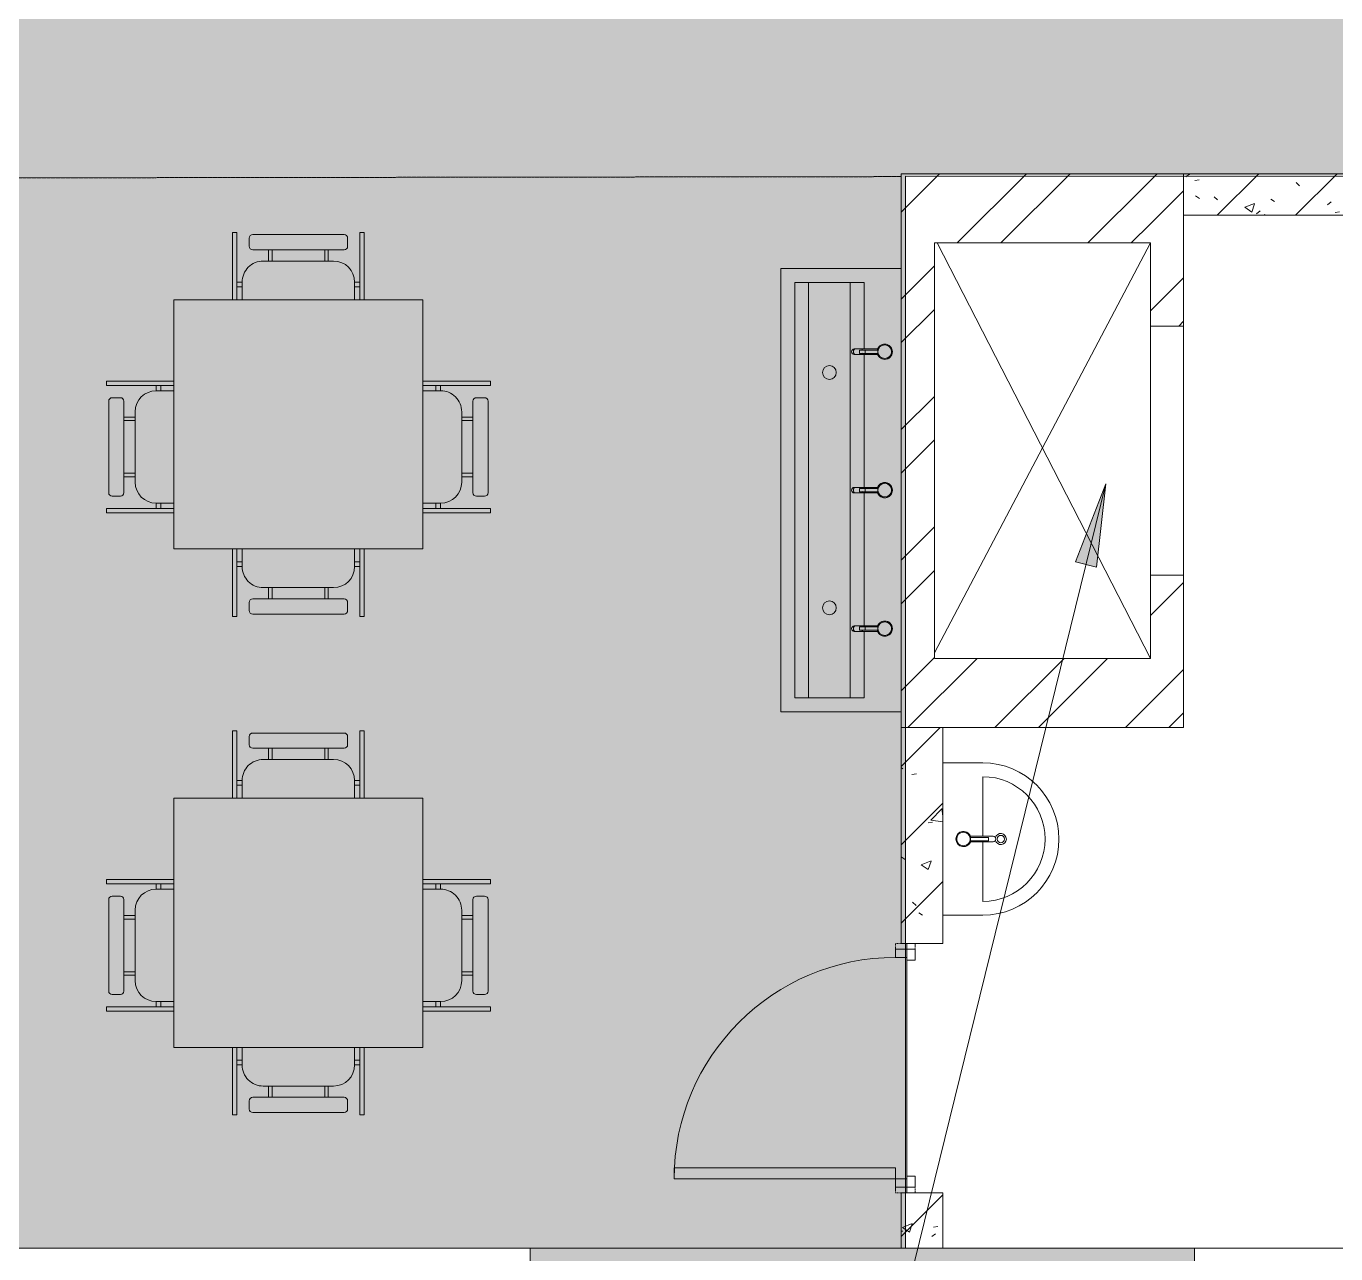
# Model space of a CAD drawing. Header units: millimetres. Extents: x -515342 to 330399, y -224905 to 507333.
# Drawn here: x -295821 to -291091, y 126323 to 130757 of the extents above; entities that cross this region are included whole.
import ezdxf

# ---------------------------------------------------------------- set-up
doc = ezdxf.new("R2010")
doc.units = ezdxf.units.MM
doc.linetypes.add('ASVP_Невидимые', pattern=[5, 3, -2])
doc.linetypes.add('ASVP_Штриховая_ш3 п1_5', pattern=[4.5, 3, -1.5])
doc.layers.get('0').update_dxf_attribs({"lineweight": 0})
for name, color, linetype, lineweight in [('Аннотация', 7, 'Continuous', 0), ('Двери', 7, 'Continuous', 0), ('Линии', 7, 'Continuous', 0), ('Линии разделители', 7, 'ASVP_Штриховая_ш3 п1_5', 0), ('Мебель', 7, 'Continuous', 0), ('Перекрытие', 7, 'Continuous', 0), ('Сантехника', 7, 'Continuous', 0), ('Стены внутренние', 7, 'Continuous', 0), ('Стены несущие', 7, 'Continuous', 0), ('Стены перегородки', 7, 'Continuous', 0), ('Стены штриховка', 7, 'Continuous', 0), ('экспертиза условные обозначения', 1, 'Continuous', 0)]:
    doc.layers.add(name, color=color, linetype=linetype, lineweight=lineweight)
pattern_1 = [(45, (-374025.76, 123368.6), (-141.42136, 141.42136), [])]
pattern_2 = [(50, (-374025.76, 123368.6), (364.3679, -31.8783), [38.1, -419.1]), (355, (-374025.76, 123368.6), (-70.4859, 382.1133), [30.48, -335.28]), (100.451, (-373995.4, 123365.95), (293.885, 350.2334), [32.38, -356.18]), (46.184, (-374025.76, 123470.2), (542.1585, -84.0858), [57.15, -628.65]), (96.636, (-373980.6, 123463.2), (474.805, 494.8554), [48.57, -534.27]), (351.184, (-374025.76, 123470.2), (474.8102, 494.85), [45.72, -502.92]), (21, (-373974.96, 123444.8), (303.2285, -204.5305), [38.1, -419.1]), (326, (-373974.96, 123444.8), (123.6039, 368.376), [30.48, -335.28]), (71.451, (-373949.7, 123427.76), (426.8341, 163.8427), [32.38, -356.18]), (37.5, (-374025.76, 123368.6), (6.17665, 169.11015), [16.764, -314.452, 16.764, -323.596, -336.55]), (37.5, (-374025.76, 123368.6), (6.17665, 169.11015), [-671.576, 16.764, -319.786]), (7.5, (-374025.76, 123368.6), (133.63888, 200.3615), [16.764, -177.292, 16.764, -306.832, -128.27]), (7.5, (-374025.76, 123368.6), (133.63888, 200.3615), [-517.652, 16.764, -111.506]), (327.5, (-374139.04, 123368.6), (271.18182, -11.45836), [16.764, -110.236, 16.764, -379.476, -525.78]), (327.5, (-374139.04, 123368.6), (271.18182, -11.45836), [-523.24, 16.764, -509.016]), (317.5, (-374189.84, 123368.6), (296.2585, 50.85285), [16.764, -148.336, 16.764, -246.38, -373.38]), (317.5, (-374189.84, 123368.6), (296.2585, 50.85285), [-428.244, 16.764, -356.616])]
pattern_3 = [(45, (-374025.76, 123368.6), (-235.7317, 235.7317), []), (45, (-373868.6, 123368.6), (-235.7317, 235.7317), [])]

# ---------------------------------------------------------------- blocks, each defined once
blk = doc.blocks.new('СД_Люблино_Фасады_rvt-1-О_АР_П_2__3_400_План 2 этажа')
at = {"layer": 'Стены внутренние'}
h = blk.add_hatch(dxfattribs=at)
h.set_pattern_fill('FP_1', color=256, style=0, pattern_type=2)
h.set_pattern_definition([(45, (0, 0), (-224.5064, 224.5064), []), (45, (224.5, 0), (-224.5064, 224.5064), [396.875, -79.375, 3.353, -76.022])])
h.paths.add_polyline_path([(85199, 2475), (85325, 2475), (85325, 2975), (84034.6, 2975), (84034.6, 2475), (84326.5, 2475)])
h.paths.add_polyline_path([(82424.6, 2475), (82424.6, 2975), (80024.6, 2975), (80024.6, 2475), (82145.5, 2475)])
h.paths.add_polyline_path([(77347.1, 2475), (77614.6, 2475), (77614.6, 2975), (76428.8, 2975), (76428.8, 2475), (76474.7, 2475)])
h.paths.add_polyline_path([(73857.5, 2475), (74018.8, 2475), (74018.8, 2975), (71654.3, 2975), (71654.3, 2475), (72112.6, 2475)])
h.paths.add_polyline_path([(69495.3, 2475), (70044.3, 2475), (70044.3, 2975), (68833.2, 2975), (68833.2, 2475)])
h.paths.add_polyline_path([(67223.2, 2475), (67223.2, 2975), (66055, 2975), (66055, 2475), (66878.1, 2475)])
h.paths.add_polyline_path([(64260.8, 2475), (64445, 2475), (64445, 2975), (63279.5, 2975), (63279.5, 2475), (63388.4, 2475)])
h.paths.add_polyline_path([(61643.5, 2475), (61669.5, 2475), (61669.5, 2975), (59270, 2975), (59270, 2475), (61207.3, 2475)])
h.paths.add_polyline_path([(56409, 2475), (56860, 2475), (56860, 2975), (55705, 2975), (55705, 2475)])
h.paths.add_polyline_path([(53295, 2475), (53295, 2975), (52107.5, 2975), (52107.5, 2475), (52919.3, 2475)])
h.paths.add_polyline_path([(49429.6, 2475), (49697.5, 2475), (49697.5, 2975), (48505, 2975), (48505, 2475), (48557.2, 2475)])
h.paths.add_polyline_path([(46095, 2475), (46095, 2975), (44880, 2975), (44880, 2475), (45939.9, 2475)])
h.paths.add_polyline_path([(42450.2, 2475), (42470, 2475), (42470, 2975), (40100.1, 2975), (40100.1, 2475), (41577.8, 2475)])
h.paths.add_polyline_path([(38490.1, 2475), (38490.1, 2975), (37284.2, 2975), (37284.2, 2475), (38088.1, 2475)])
h.paths.add_polyline_path([(35470.8, 2475), (35674.2, 2475), (35674.2, 2975), (34486.9, 2975), (34486.9, 2475), (34598.4, 2475)])
h.paths.add_polyline_path([(32876.9, 2475), (32876.9, 2975), (31722.6, 2975), (31722.6, 2475), (32853.5, 2475)])
h.paths.add_polyline_path([(30112.6, 2475), (30112.6, 2975), (27685.9, 2975), (27685.9, 2475), (29615.4, 2475)])
h.paths.add_polyline_path([(25275.9, 2475), (25275.9, 2975), (24073.4, 2975), (24073.4, 2475), (25001.7, 2475)])
h.paths.add_polyline_path([(21663.4, 2475), (21663.4, 2975), (19290.9, 2975), (19290.9, 2475), (21512, 2475)])
h.paths.add_polyline_path([(17680.9, 2475), (17680.9, 2975), (16335, 2975), (16335, 2475), (17183.8, 2475)])
for p, q in [((77614.6, 2975), (80024.6, 2975)), ((82424.6, 2975), (84034.6, 2975))]:
    blk.add_line(p, q, dxfattribs=at)
at = {"layer": 'Стены несущие'}
for p, q in [((82424.6, 2975), (80024.6, 2975)), ((80024.6, 2975), (80024.6, 2655)), ((82424.6, 2655), (82424.6, 2975))]:
    blk.add_line(p, q, dxfattribs=at)
blk = doc.blocks.new('Стол-Прямоугольный - 900х900 мм-8752863-О_АР_П_2__3_400_План 2 этажа')
at = {"layer": 'Мебель'}
for p, q in [((-450, 450), (450, 450)), ((-450, -450), (-450, 450)), ((450, 450), (450, -450)), ((450, -450), (-450, -450))]:
    blk.add_line(p, q, dxfattribs=at)
blk = doc.blocks.new('Стул-Штабель - Стул-Штабель-8767036-О_АР_П_2__3_400_План 2 этажа')
at = {"layer": 'Мебель'}
for p, q in [((-416.6, -108.9), (-416.6, 134.5)), ((-416.6, 134.5), (-401.3, 134.5)), ((-401.3, 134.5), (-401.3, -108.9)), ((-356.8, 84.1), (-356.8, 113.6)), ((-344.1, 126.3), (-13.9, 126.3)), ((-1.2, 84.1), (-1.2, 113.6)), ((43.2, 134.5), (43.2, -108.9)), ((58.6, 134.5), (43.2, 134.5)), ((58.6, -108.9), (58.6, 134.5)), ((-344.1, 71.4), (-13.9, 71.4)), ((-286.9, 30.8), (-286.9, 71.4)), ((-274.2, 30.8), (-274.2, 71.4)), ((-83.8, 30.8), (-83.8, 71.4)), ((-71.1, 30.8), (-71.1, 71.4)), ((-306, 30.8), (-52, 30.8)), ((-286.9, 30.8), (-274.2, 30.8)), ((-71.1, 30.8), (-83.8, 30.8)), ((-401.3, -45.4), (-401.3, -62.4)), ((-382.2, -45.4), (-401.3, -45.4)), ((-382.2, -45.4), (-382.2, -62.4)), ((-382.2, -108.9), (-382.2, -45.4)), ((24.2, -45.4), (24.2, -62.4)), ((24.2, -45.4), (43.2, -45.4)), ((24.2, -108.9), (24.2, -45.4)), ((43.2, -45.4), (43.2, -62.4)), ((-382.2, -62.4), (-401.3, -62.4)), ((24.2, -62.4), (43.2, -62.4))]:
    blk.add_line(p, q, dxfattribs=at)
for centre, radius, start, end in [((-344.1, 113.6), 12.7, 90, 180), ((-13.9, 113.6), 12.7, 360, 90), ((-344.1, 84.1), 12.7, 180, 270), ((-13.9, 84.1), 12.7, 270, 0), ((-306, -45.4), 76.2, 90, 180), ((-52, -45.4), 76.2, 360, 90)]:
    blk.add_arc(centre, radius, start, end, dxfattribs=at)
blk = doc.blocks.new('Стул-Штабель - Стул-Штабель-V8-О_АР_П_2__3_400_План 2 этажа')
at = {"layer": 'Мебель'}
for p, q in [((-416.6, 108.9), (-416.6, -134.5)), ((-401.3, -134.5), (-401.3, 108.9)), ((-382.2, 108.9), (-382.2, 45.4)), ((24.2, 108.9), (24.2, 45.4)), ((43.2, -134.5), (43.2, 108.9)), ((58.6, 108.9), (58.6, -134.5)), ((-401.3, 45.4), (-401.3, 62.4)), ((-382.2, 62.4), (-401.3, 62.4)), ((-382.2, 45.4), (-382.2, 62.4)), ((24.2, 62.4), (43.2, 62.4)), ((24.2, 45.4), (24.2, 62.4)), ((43.2, 45.4), (43.2, 62.4)), ((-382.2, 45.4), (-401.3, 45.4)), ((24.2, 45.4), (43.2, 45.4)), ((-306, -30.8), (-52, -30.8)), ((-286.9, -30.8), (-286.9, -71.4)), ((-286.9, -30.8), (-274.2, -30.8)), ((-274.2, -30.8), (-274.2, -71.4)), ((-83.8, -30.8), (-83.8, -71.4)), ((-71.1, -30.8), (-83.8, -30.8)), ((-71.1, -30.8), (-71.1, -71.4)), ((-356.8, -84.1), (-356.8, -113.6)), ((-344.1, -71.4), (-13.9, -71.4)), ((-1.2, -84.1), (-1.2, -113.6)), ((-416.6, -134.5), (-401.3, -134.5)), ((-344.1, -126.3), (-13.9, -126.3)), ((58.6, -134.5), (43.2, -134.5))]:
    blk.add_line(p, q, dxfattribs=at)
for centre, radius, start, end in [((-306, 45.4), 76.2, 180, 270), ((-52, 45.4), 76.2, 270, 0), ((-344.1, -84.1), 12.7, 90, 180), ((-13.9, -84.1), 12.7, 360, 90), ((-344.1, -113.6), 12.7, 180, 270), ((-13.9, -113.6), 12.7, 270, 0)]:
    blk.add_arc(centre, radius, start, end, dxfattribs=at)
blk = doc.blocks.new('Стул-Штабель - Стул-Штабель-V10-О_АР_П_2__3_400_План 2 этажа')
at = {"layer": 'Мебель'}
for p, q in [((-416.6, -108.9), (-416.6, 134.5)), ((-416.6, 134.5), (-401.3, 134.5)), ((-401.3, 134.5), (-401.3, -108.9)), ((-356.8, 84.1), (-356.8, 113.6)), ((-344.1, 126.3), (-13.9, 126.3)), ((-1.2, 84.1), (-1.2, 113.6)), ((43.2, 134.5), (43.2, -108.9)), ((58.6, 134.5), (43.2, 134.5)), ((58.6, -108.9), (58.6, 134.5)), ((-344.1, 71.4), (-13.9, 71.4)), ((-286.9, 30.8), (-286.9, 71.4)), ((-274.2, 30.8), (-274.2, 71.4)), ((-83.8, 30.8), (-83.8, 71.4)), ((-71.1, 30.8), (-71.1, 71.4)), ((-306, 30.8), (-52, 30.8)), ((-286.9, 30.8), (-274.2, 30.8)), ((-71.1, 30.8), (-83.8, 30.8)), ((-401.3, -45.4), (-401.3, -62.4)), ((-382.2, -45.4), (-401.3, -45.4)), ((-382.2, -45.4), (-382.2, -62.4)), ((-382.2, -108.9), (-382.2, -45.4)), ((24.2, -45.4), (24.2, -62.4)), ((24.2, -45.4), (43.2, -45.4)), ((24.2, -108.9), (24.2, -45.4)), ((43.2, -45.4), (43.2, -62.4)), ((-382.2, -62.4), (-401.3, -62.4)), ((24.2, -62.4), (43.2, -62.4))]:
    blk.add_line(p, q, dxfattribs=at)
for centre, radius, start, end in [((-344.1, 113.6), 12.7, 90, 180), ((-13.9, 113.6), 12.7, 360, 90), ((-344.1, 84.1), 12.7, 180, 270), ((-13.9, 84.1), 12.7, 270, 0), ((-306, -45.4), 76.2, 90, 180), ((-52, -45.4), 76.2, 360, 90)]:
    blk.add_arc(centre, radius, start, end, dxfattribs=at)
blk = doc.blocks.new('Стул-Штабель - Стул-Штабель-V9-О_АР_П_2__3_400_План 2 этажа')
at = {"layer": 'Мебель'}
for p, q in [((-416.6, 108.9), (-416.6, -134.5)), ((-401.3, -134.5), (-401.3, 108.9)), ((-382.2, 108.9), (-382.2, 45.4)), ((24.2, 108.9), (24.2, 45.4)), ((43.2, -134.5), (43.2, 108.9)), ((58.6, 108.9), (58.6, -134.5)), ((-401.3, 45.4), (-401.3, 62.4)), ((-382.2, 62.4), (-401.3, 62.4)), ((-382.2, 45.4), (-382.2, 62.4)), ((24.2, 62.4), (43.2, 62.4)), ((24.2, 45.4), (24.2, 62.4)), ((43.2, 45.4), (43.2, 62.4)), ((-382.2, 45.4), (-401.3, 45.4)), ((24.2, 45.4), (43.2, 45.4)), ((-306, -30.8), (-52, -30.8)), ((-286.9, -30.8), (-286.9, -71.4)), ((-286.9, -30.8), (-274.2, -30.8)), ((-274.2, -30.8), (-274.2, -71.4)), ((-83.8, -30.8), (-83.8, -71.4)), ((-71.1, -30.8), (-83.8, -30.8)), ((-71.1, -30.8), (-71.1, -71.4)), ((-356.8, -84.1), (-356.8, -113.6)), ((-344.1, -71.4), (-13.9, -71.4)), ((-1.2, -84.1), (-1.2, -113.6)), ((-416.6, -134.5), (-401.3, -134.5)), ((-344.1, -126.3), (-13.9, -126.3)), ((58.6, -134.5), (43.2, -134.5))]:
    blk.add_line(p, q, dxfattribs=at)
for centre, radius, start, end in [((-306, 45.4), 76.2, 180, 270), ((-52, 45.4), 76.2, 270, 0), ((-344.1, -84.1), 12.7, 90, 180), ((-13.9, -84.1), 12.7, 360, 90), ((-344.1, -113.6), 12.7, 180, 270), ((-13.9, -113.6), 12.7, 270, 0)]:
    blk.add_arc(centre, radius, start, end, dxfattribs=at)
blk = doc.blocks.new('Дверь_Деревянная_1 полотно - АР_Дверь_Межкомнатная_800х2000h_полотно__Г_Пр-10560740-О_АР_П_2__3_400_План 2 этажа')
at = {"layer": 'Двери', "lineweight": 18}
for p, q in [((-400, 95), (-400, 895)), ((-400, 895), (-360, 895)), ((-360, 95), (-360, 895)), ((-430, 95), (-400, 95)), ((-430, 95), (-430, 25)), ((-400, 55), (-400, 95)), ((-360, 95), (-400, 95)), ((430, 95), (400, 95)), ((400, 55), (400, 95)), ((430, 95), (430, 25)), ((-400, 55), (-390, 55)), ((-390, 25), (-390, 55)), ((400, 55), (390, 55)), ((390, 25), (390, 55)), ((-430, 25), (-390, 25)), ((430, 25), (390, 25))]:
    blk.add_line(p, q, dxfattribs=at)
at = {"layer": 'Двери', "linetype": 'ASVP_Невидимые', "lineweight": 18}
for p, q in [((-450, 95), (-450, 75)), ((-430, 95), (-450, 95)), ((430, 95), (450, 95)), ((450, 95), (450, 75)), ((-450, 25), (-430, 25)), ((450, 25), (430, 25))]:
    blk.add_line(p, q, dxfattribs=at)
at = {"layer": 'Двери', "lineweight": 18}
blk.add_arc((-400, 95), 800, 0, 90, dxfattribs=at)
blk = doc.blocks.new('2D_Раковина - АР_Сантехнические приборы_Раковина 550х420-8920611-О_АР_П_2__3_400_План 2 этажа')
at = {"layer": 'Сантехника'}
for p, q in [((-119.1, 175.6), (-119.1, 256.9)), ((-115.1, 241), (-115.1, 174.6)), ((-103.1, 241), (-115.1, 241)), ((-103.1, 174.6), (-103.1, 241)), ((-99.1, 256.9), (-99.1, 175.6)), ((-384.1, 220), (-384.1, 75)), ((-384.1, 75), (-384.1, 220)), ((-334.1, 220), (-119.1, 220)), ((115.9, 220), (-99.1, 220)), ((165.9, 75), (165.9, 220)), ((165.9, 220), (165.9, 75))]:
    blk.add_line(p, q, dxfattribs=at)
for centre, radius in [((-109.1, 285), 13.3), ((-109.1, 150), 24.5)]:
    blk.add_circle(centre, radius, dxfattribs=at)
for centre, radius, start, end in [((-109.1, 220), 275, 360, 180), ((-109.1, 220), 275, 360, 180), ((-109.1, 220), 225, 0, 180), ((-109.1, 285), 20, 284.1438, 255.8562), ((-109.1, 256.9), 10, 0, 180), ((-109.1, 150), 27.5, 102.6043, 77.3977), ((-109.1, 150), 25.3, 76.2933, 103.7089)]:
    blk.add_arc(centre, radius, start, end, dxfattribs=at)
blk = doc.blocks.new('АР_Раковина коллективная - АР_Раковина коллективная 2-V40-О_АР_П_2__3_400_План 2 этажа')
at = {"layer": 'Сантехника'}
for p, q in [((81365, 6512.3), (80930.8, 6512.3)), ((80930.8, 6512.3), (80930.8, 4912.3)), ((80980.8, 4962.3), (80980.8, 6462.3)), ((80980.8, 6462.3), (81230.8, 6462.3)), ((81030.8, 4962.3), (81030.8, 6462.3)), ((81180.8, 6462.3), (81180.8, 4962.3)), ((81230.8, 6462.3), (81230.8, 6222.3)), ((81230.8, 6202.4), (81230.8, 5722.3)), ((81230.8, 5702.4), (81230.8, 5222.3)), ((81230.8, 5202.4), (81230.8, 4962.3)), ((81230.8, 4962.3), (80980.8, 4962.3)), ((80930.8, 4912.3), (81365, 4912.3))]:
    blk.add_line(p, q, dxfattribs=at)
for centre, start, end in [((81105.8, 6137.3), 90, 270), ((81105.8, 6137.3), 270, 90), ((81105.8, 5287.3), 90, 270), ((81105.8, 5287.3), 270, 90)]:
    blk.add_arc(centre, 25, start, end, dxfattribs=at)
blk = doc.blocks.new('АР_Смеситель для коллективной раковины_ГОСТ25809-96 - АР_Смеситель_Для умывальника_Однорукояточный-V41-О_АР_П_2__3_400_План 2 этажа')
at = {"layer": 'Сантехника'}
for p, q in [((81199.7, 5222.3), (81195.8, 5222.3)), ((81222.4, 5222.3), (81199.7, 5222.3)), ((81235.5, 5218.3), (81214.8, 5218.3)), ((81214.8, 5217.3), (81214.8, 5218.3)), ((81214.8, 5218.3), (81214.8, 5217.3)), ((81214.8, 5207.3), (81214.8, 5217.3)), ((81214.8, 5207.3), (81214.8, 5206.3)), ((81214.8, 5206.3), (81214.8, 5207.3)), ((81214.8, 5206.3), (81235.5, 5206.3)), ((81280.6, 5222.3), (81222.4, 5222.3)), ((81281.2, 5218.3), (81235.5, 5218.3)), ((81235.5, 5206.3), (81281.2, 5206.3)), ((81235.6, 5217.3), (81235.6, 5207.3)), ((81195.8, 5202.3), (81199.7, 5202.3)), ((81199.7, 5202.3), (81222.4, 5202.3)), ((81222.4, 5202.3), (81280.6, 5202.3))]:
    blk.add_line(p, q, dxfattribs=at)
for radius, start, end in [(27.5, 90, 168.9224), (27.5, 191.0769, 270), (27.5, 135, 168.0233), (27.5, 191.9774, 225), (24.5, 90, 270), (24.5, 165, 169.7702), (24.5, 165, 169.7702), (24.5, 190.2298, 195), (24.5, 190.2298, 195), (27.5, 113.3122, 126.6881), (27.5, 90, 108.0231), (27.5, 71.9769, 90), (27.5, 270, 90), (24.5, 270, 90), (27.5, 53.3119, 66.6878), (27.5, 11.9767, 45), (27.5, 315, 348.0226), (27.5, 353.3116, 6.6875), (27.5, 233.3128, 246.6887), (27.5, 251.9777, 270), (27.5, 270, 288.0223), (27.5, 293.3113, 306.6872)]:
    blk.add_arc((81305.8, 5212.3), radius, start, end, dxfattribs=at)
for start_param, end_param in [(0, 1.570796), (1.570796, 3.141593)]:
    blk.add_ellipse((81195.8, 5212.3), major_axis=(0, 10), ratio=0.965926, start_param=start_param, end_param=end_param, dxfattribs=at)
for points, knots in [([(81192.6, 5212.3), (81192.6, 5213.2), (81192.7, 5214.5), (81193.1, 5216.2), (81193.5, 5217.4), (81194, 5218.3), (81194.4, 5218.9), (81194.8, 5219.6), (81195.4, 5220.3), (81196, 5220.9), (81196.5, 5221.3), (81197, 5221.6), (81197.4, 5221.8), (81197.8, 5222), (81198.3, 5222.2), (81198.7, 5222.3), (81199.2, 5222.3), (81199.5, 5222.3), (81199.7, 5222.3)], [0, 0, 0, 0, 0.0833333, 0.125, 0.1666667, 0.2083333, 0.2291667, 0.25, 0.2916667, 0.3333333, 0.3541667, 0.375, 0.3958333, 0.4166667, 0.4375, 0.4583333, 0.4791667, 0.5, 0.5, 0.5, 0.5]), ([(81199.7, 5202.3), (81199.5, 5202.3), (81199.2, 5202.4), (81198.7, 5202.4), (81198.3, 5202.5), (81197.8, 5202.7), (81197.4, 5202.9), (81197, 5203.1), (81196.5, 5203.4), (81196.1, 5203.7), (81195.7, 5204), (81195.2, 5204.5), (81194.8, 5205.1), (81194.4, 5205.7), (81194, 5206.4), (81193.5, 5207.3), (81193.1, 5208.5), (81192.7, 5210.2), (81192.6, 5211.5), (81192.6, 5212.3)], [0.5, 0.5, 0.5, 0.5, 0.5208333, 0.5416667, 0.5625, 0.5833333, 0.6041667, 0.625, 0.6458333, 0.6666667, 0.6875, 0.7083333, 0.75, 0.7708333, 0.7916667, 0.8333333, 0.875, 0.9166667, 1, 1, 1, 1]), ([(81226.1, 5217.3), (81225.7, 5218.9), (81224.9, 5220.8), (81223.5, 5222.1), (81222.8, 5222.3), (81222.4, 5222.3)], [0.1666667, 0.1666667, 0.1666667, 0.1666667, 0.3333333, 0.4166667, 0.5, 0.5, 0.5, 0.5]), ([(81235.1, 5218.3), (81235.1, 5218.3), (81235.1, 5218.3), (81235.1, 5218.2), (81235, 5218.1), (81235, 5217.8), (81235, 5217.5), (81235, 5217.3)], [0, 0, 0, 0, 0.166667, 0.333333, 0.5, 0.666667, 1, 1, 1, 1]), ([(81235.5, 5206.3), (81235.5, 5206.3), (81235.6, 5206.4), (81235.6, 5206.5), (81235.6, 5206.6), (81235.6, 5206.9), (81235.6, 5207.2), (81235.6, 5207.3)], [0, 0, 0, 0, 0.166667, 0.333333, 0.5, 0.666667, 1, 1, 1, 1]), ([(81282.2, 5219), (81282.2, 5218.9), (81282.2, 5218.8), (81282.1, 5218.4), (81281.9, 5217.8), (81281.8, 5217.2), (81281.7, 5216.9)], [0.77430556, 0.77430556, 0.77430556, 0.77430556, 0.78298611, 0.79166667, 0.82638889, 0.86111111, 0.86111111, 0.86111111, 0.86111111]), ([(81281.7, 5207.8), (81281.8, 5207.6), (81281.9, 5207.1), (81282, 5206.5), (81282.1, 5206.1), (81282.2, 5205.9), (81282.2, 5205.8)], [0.13888889, 0.13888889, 0.13888889, 0.13888889, 0.16666667, 0.19444444, 0.20833333, 0.22222222, 0.22222222, 0.22222222, 0.22222222])]:
    blk.add_open_spline(points, degree=3, knots=knots, dxfattribs=at)
for points in [[(81222.4, 5202.3), (81222.8, 5202.3), (81223.5, 5202.6), (81224.6, 5203.6), (81225.4, 5205.2), (81225.9, 5206.6), (81226.1, 5207.3)], [(81235, 5207.3), (81235, 5207.2), (81235, 5206.8), (81235.1, 5206.4), (81235.1, 5206.3), (81235.1, 5206.3)], [(81235.6, 5217.3), (81235.6, 5217.5), (81235.6, 5217.9), (81235.6, 5218.2), (81235.5, 5218.3), (81235.5, 5218.3)], [(81281.1, 5217.3), (81280.7, 5215.7), (81280.4, 5212.3), (81280.7, 5209), (81281.1, 5207.3)], [(81280.7, 5218.2), (81280.7, 5218.3), (81280.8, 5218.3), (81280.8, 5218.3), (81280.8, 5218.3)], [(81280.8, 5206.3), (81280.8, 5206.3), (81280.8, 5206.4), (81280.7, 5206.4)], [(81281.2, 5218.3), (81281.2, 5218.3), (81281.2, 5218.2), (81281.2, 5218.1), (81281.2, 5217.8), (81281.1, 5217.6), (81281.1, 5217.4), (81281.1, 5217.3)], [(81281.1, 5207.3), (81281.1, 5207.3), (81281.1, 5207.1), (81281.2, 5206.8), (81281.2, 5206.6), (81281.2, 5206.5), (81281.2, 5206.4), (81281.2, 5206.4)]]:
    blk.add_open_spline(points, degree=3, dxfattribs=at)

msp = doc.modelspace()

# ---------------------------------------------------------------- hatches: boundary and pattern name
at = {"layer": 'Аннотация'}
msp.add_hatch(color=256, dxfattribs=at).paths.add_polyline_path([(-291921.4125, 129104.0137), (-292031.412, 128822.1272), (-291954.7063, 128803.2623)])
at = {"layer": 'Стены внутренние'}
h = msp.add_hatch(dxfattribs=at)
h.set_pattern_fill('FP_5', color=256, style=0, pattern_type=2)
h.set_pattern_definition(pattern_3)
h.paths.add_polyline_path([(-292660.759, 128473.6058), (-292540.759, 128473.6058), (-292540.759, 130223.6058), (-292660.759, 130223.6058), (-292660.759, 128477.4999)])
h = msp.add_hatch(dxfattribs=at)
h.set_pattern_fill('FP_5', color=256, style=0, pattern_type=2)
h.set_pattern_definition(pattern_3)
h.paths.add_polyline_path([(-291760.759, 129973.6058), (-291760.759, 130223.6058), (-292540.759, 130223.6058), (-292540.759, 129973.6058), (-292316.489, 129973.6058)])
h = msp.add_hatch(dxfattribs=at)
h.set_pattern_fill('FP_5', color=256, style=0, pattern_type=2)
h.set_pattern_definition(pattern_3)
h.paths.add_polyline_path([(-291760.759, 128223.6058), (-291640.759, 128223.6058), (-291640.759, 128773.6058), (-291760.759, 128773.6058), (-291760.759, 128473.6058)])
h.paths.add_polyline_path([(-291640.759, 129673.6058), (-291640.759, 130223.6058), (-291760.759, 130223.6058), (-291760.759, 129673.6058)])
h = msp.add_hatch(dxfattribs=at)
h.set_pattern_fill('FP_2', color=256, style=0, pattern_type=2)
h.set_pattern_definition(pattern_1)
h.paths.add_polyline_path([(-288590.759, 130073.6058), (-288590.759, 130223.6058), (-289840.759, 130223.6058), (-289840.759, 130073.6058), (-288826.7929, 130073.6058)])
h.paths.add_polyline_path([(-290740.759, 130073.6058), (-290740.759, 130223.6058), (-291640.759, 130223.6058), (-291640.759, 130073.6058), (-291444.0649, 130073.6058)])
h = msp.add_hatch(dxfattribs=at)
h.set_pattern_fill('FP_3', color=256, style=0, pattern_type=2)
h.set_pattern_definition(pattern_2)
h.paths.add_polyline_path([(-288590.759, 130073.6058), (-288590.759, 130223.6058), (-289840.759, 130223.6058), (-289840.759, 130073.6058), (-288826.7929, 130073.6058)])
h.paths.add_polyline_path([(-290740.759, 130073.6058), (-290740.759, 130223.6058), (-291640.759, 130223.6058), (-291640.759, 130073.6058), (-291444.0649, 130073.6058)])
h = msp.add_hatch(dxfattribs=at)
h.set_pattern_fill('FP_5', color=256, style=0, pattern_type=2)
h.set_pattern_definition(pattern_3)
h.paths.add_polyline_path([(-291760.759, 128223.6058), (-291760.759, 128473.6058), (-292660.759, 128473.6058), (-292660.759, 128223.6058), (-292316.489, 128223.6058)])
h = msp.add_hatch(dxfattribs=at)
h.set_pattern_fill('FP_2', color=256, style=0, pattern_type=2)
h.set_pattern_definition(pattern_1)
h.paths.add_polyline_path([(-292660.759, 126343.5459), (-292510.759, 126343.5459), (-292510.759, 126543.6058), (-292660.759, 126543.6058)])
h.paths.add_polyline_path([(-292660.759, 127443.6058), (-292510.759, 127443.6058), (-292510.759, 128223.6058), (-292660.759, 128223.6058), (-292660.759, 127608.2958)])
h = msp.add_hatch(dxfattribs=at)
h.set_pattern_fill('FP_3', color=256, style=0, pattern_type=2)
h.set_pattern_definition(pattern_2)
h.paths.add_polyline_path([(-292660.759, 126343.5459), (-292510.759, 126343.5459), (-292510.759, 126543.6058), (-292660.759, 126543.6058)])
h.paths.add_polyline_path([(-292660.759, 127443.6058), (-292510.759, 127443.6058), (-292510.759, 128223.6058), (-292660.759, 128223.6058), (-292660.759, 127608.2958)])
at = {"layer": 'экспертиза условные обозначения'}
h = msp.add_hatch(dxfattribs=at)
h.set_pattern_fill('GRASS', color=3, scale=24)
h.set_pattern_definition([(90, (-374753.14, -34405.7), (-431.0523, 431.0523), [114.3, -747.8046]), (45, (-374753.14, -34405.7), (-431.0523, 431.0523), [114.3, -495.3]), (135, (-374753.14, -34405.7), (-431.0523, -431.0523), [114.3, -495.3])])
h.paths.add_polyline_path([(-317580.759, 132368.6058), (-272590.759, 132368.6058), (-272590.759, 129953.6058), (-276215.759, 129953.6058), (-276215.759, 129563.6058), (-275370.759, 129563.6058), (-275370.759, 126493.5459), (-278333.22, 126493.5459), (-278333.22, 129573.6058), (-278304.8297, 129573.6058), (-278304.8297, 129963.6058), (-283200.259, 129963.6058), (-283200.259, 126768.5459), (-284520.759, 126768.5459), (-284520.759, 129953.6058), (-288440.759, 129953.6058), (-288440.759, 130213.3459), (-292644.9691, 130214.6485), (-292644.9691, 126343.5459), (-301406.9946, 126343.5459), (-301406.9946, 130193.0459), (-303686.4946, 130193.0459), (-303686.4946, 130235.6745), (-305020.759, 130238.5459), (-317580.759, 130238.5459)])

# ---------------------------------------------------------------- linework, layer by layer
at = {"layer": 'Аннотация'}
for p, q in [((-291921.4125, 129104.0137), (-293110.5707, 124268.8325)), ((-291921.4125, 129104.0137), (-292031.412, 128822.1272)), ((-291954.7063, 128803.2623), (-291921.4125, 129104.0137)), ((-292031.412, 128822.1272), (-291954.7063, 128803.2623))]:
    msp.add_line(p, q, dxfattribs=at)
at = {"layer": 'Линии'}
for p, q in [((-292540.759, 128493.6058), (-291760.759, 129973.6058)), ((-292530.4959, 129973.6058), (-291760.759, 128473.6058))]:
    msp.add_line(p, q, dxfattribs=at)
at = {"layer": 'Линии разделители'}
msp.add_line((-301398.9946, 130201.0459), (-292660.759, 130213.2401), dxfattribs=at)
at = {"layer": 'Перекрытие'}
for p, q in [((-292660.759, 130213.2401), (-301458.2586, 130200.9632)), ((-301398.9946, 130201.0459), (-292660.759, 130213.2401)), ((-292640.759, 127443.6058), (-292640.759, 126543.6058))]:
    msp.add_line(p, q, dxfattribs=at)
at = {"layer": 'Стены внутренние'}
for p, q in [((-291760.759, 128773.6058), (-291760.759, 129673.6058)), ((-291640.759, 129673.6058), (-291640.759, 128773.6058))]:
    msp.add_line(p, q, dxfattribs=at)
at = {"layer": 'Стены перегородки'}
for p, q in [((-290740.759, 130223.6058), (-292660.759, 130223.6058)), ((-292660.759, 130223.6058), (-292660.759, 127443.6058)), ((-291640.759, 129673.6058), (-291640.759, 130223.6058)), ((-291640.759, 130073.6058), (-290740.759, 130073.6058)), ((-292540.759, 129973.6058), (-291760.759, 129973.6058)), ((-292540.759, 128473.6058), (-292540.759, 129973.6058)), ((-291760.759, 129973.6058), (-291760.759, 129673.6058)), ((-291760.759, 129673.6058), (-291640.759, 129673.6058)), ((-291640.759, 128773.6058), (-291760.759, 128773.6058)), ((-291760.759, 128773.6058), (-291760.759, 128473.6058)), ((-291640.759, 128223.6058), (-291640.759, 128773.6058)), ((-291760.759, 128473.6058), (-292540.759, 128473.6058)), ((-292510.759, 127443.6058), (-292510.759, 128223.6058)), ((-292510.759, 128223.6058), (-291640.759, 128223.6058)), ((-292660.759, 127443.6058), (-292510.759, 127443.6058)), ((-292660.759, 126543.6058), (-292660.759, 126343.5459)), ((-292510.759, 126543.6058), (-292660.759, 126543.6058)), ((-292510.759, 126343.5459), (-292510.759, 126543.6058)), ((-292660.759, 126343.5459), (-292510.759, 126343.5459))]:
    msp.add_line(p, q, dxfattribs=at)
at = {"layer": 'Стены штриховка'}
msp.add_line((-292510.759, 128223.6058), (-292660.759, 128223.6058), dxfattribs=at)
at = {"layer": 'экспертиза условные обозначения', "color": 3}
msp.add_lwpolyline([(-317580.759, 132368.6058), (-272590.759, 132368.6058), (-272590.759, 129953.6058), (-276215.759, 129953.6058), (-276215.759, 129563.6058), (-275370.759, 129563.6058), (-275370.759, 126493.5459), (-278333.22, 126493.5459), (-278333.22, 129573.6058), (-278304.8297, 129573.6058), (-278304.8297, 129963.6058), (-283200.259, 129963.6058), (-283200.259, 126768.5459), (-284520.759, 126768.5459), (-284520.759, 129953.6058), (-288440.759, 129953.6058), (-288440.759, 130213.3459), (-292644.9691, 130214.6485), (-292644.9691, 126343.5459), (-301406.9946, 126343.5459), (-301406.9946, 130193.0459), (-303686.4946, 130193.0459)], dxfattribs=at)

# ---------------------------------------------------------------- block references
msp.add_blockref('СД_Люблино_Фасады_rvt-1-О_АР_П_2__3_400_План 2 этажа', (-374025.759, 123368.6058))
at = {"layer": 'Двери', "rotation": 90}
msp.add_blockref('Дверь_Деревянная_1 полотно - АР_Дверь_Межкомнатная_800х2000h_полотно__Г_Пр-10560740-О_АР_П_2__3_400_План 2 этажа', (-292585.759, 126993.6058), dxfattribs=at)
at = {"layer": 'Мебель'}
for name, p, rotation in [('Стул-Штабель - Стул-Штабель-V9-О_АР_П_2__3_400_План 2 этажа', (-295016.8431, 129877.5377), 180), ('Стол-Прямоугольный - 900х900 мм-8752863-О_АР_П_2__3_400_План 2 этажа', (-294837.7939, 129318.6058), 180), ('Стул-Штабель - Стул-Штабель-8767036-О_АР_П_2__3_400_План 2 этажа', (-295396.7254, 129416.0397), 90.00000000000007), ('Стул-Штабель - Стул-Штабель-V8-О_АР_П_2__3_400_План 2 этажа', (-294278.8624, 129416.0397), 90.00000000000031), ('Стул-Штабель - Стул-Штабель-V10-О_АР_П_2__3_400_План 2 этажа', (-295016.8431, 128759.6739), 180), ('Стул-Штабель - Стул-Штабель-V9-О_АР_П_2__3_400_План 2 этажа', (-295016.8431, 128077.5377), 180), ('Стол-Прямоугольный - 900х900 мм-8752863-О_АР_П_2__3_400_План 2 этажа', (-294837.7939, 127518.6058), 180), ('Стул-Штабель - Стул-Штабель-8767036-О_АР_П_2__3_400_План 2 этажа', (-295396.7254, 127616.0397), 90.00000000000007), ('Стул-Штабель - Стул-Штабель-V8-О_АР_П_2__3_400_План 2 этажа', (-294278.8624, 127616.0397), 90.00000000000031), ('Стул-Штабель - Стул-Штабель-V10-О_АР_П_2__3_400_План 2 этажа', (-295016.8431, 126959.6739), 180)]:
    msp.add_blockref(name, p, dxfattribs=dict(at, rotation=rotation))
at = {"layer": 'Сантехника'}
for name, p in [('АР_Раковина коллективная - АР_Раковина коллективная 2-V40-О_АР_П_2__3_400_План 2 этажа', (-374025.759, 123368.6058)), ('АР_Смеситель для коллективной раковины_ГОСТ25809-96 - АР_Смеситель_Для умывальника_Однорукояточный-V41-О_АР_П_2__3_400_План 2 этажа', (-374025.759, 124368.6058)), ('АР_Смеситель для коллективной раковины_ГОСТ25809-96 - АР_Смеситель_Для умывальника_Однорукояточный-V41-О_АР_П_2__3_400_План 2 этажа', (-374025.759, 123868.6058)), ('АР_Смеситель для коллективной раковины_ГОСТ25809-96 - АР_Смеситель_Для умывальника_Однорукояточный-V41-О_АР_П_2__3_400_План 2 этажа', (-374025.759, 123368.6058))]:
    msp.add_blockref(name, p, dxfattribs=at)
at = {"layer": 'Сантехника', "rotation": 270}
msp.add_blockref('2D_Раковина - АР_Сантехнические приборы_Раковина 550х420-8920611-О_АР_П_2__3_400_План 2 этажа', (-292585.759, 127711.9713), dxfattribs=at)

doc.saveas('drawing.dxf')
